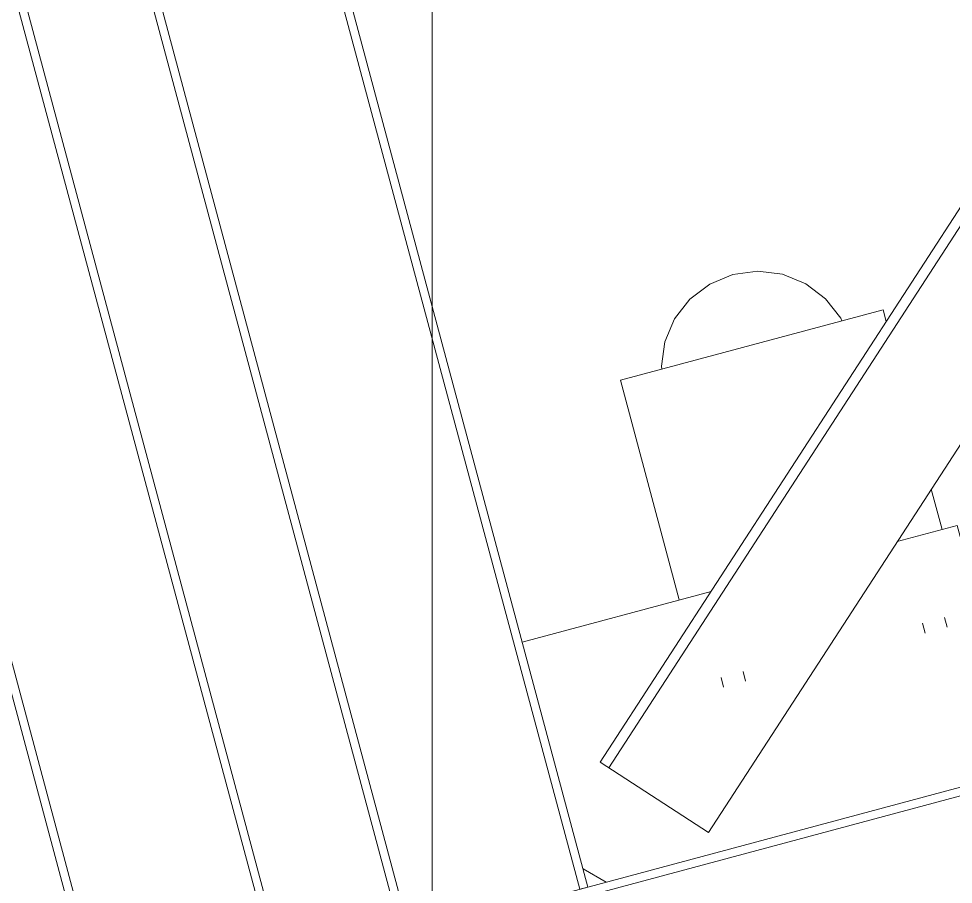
# Model space of a CAD drawing. Header units: millimetres. Extents: x -753 to 90, y 56274 to 56868.
# Drawn here: x -399.03 to -384.25, y 56714.54 to 56728.24 of the extents above; entities that cross this region are included whole.
import ezdxf

# ---------------------------------------------------------------- set-up
doc = ezdxf.new("R2010")
doc.units = ezdxf.units.MM
doc.linetypes.add('XKITLINE00', pattern=[0])
doc.linetypes.add('XKITLINE02', pattern=[4, 2, -2])
for name, color, linetype, lineweight in [('Grelha', 4, 'Continuous', 0), ('Parafuso', 3, 'Continuous', 0), ('Peça', 2, 'Continuous', 0)]:
    doc.layers.add(name, color=color, linetype=linetype, lineweight=lineweight)

# ---------------------------------------------------------------- blocks, each defined once
blk = doc.blocks.new('*A395')
at = {"layer": 'Parafuso', "color": 7, "linetype": 'XKITLINE02', "lineweight": 0}
for p, q in [((-384.694, 56718.519), (-384.736, 56718.674)), ((-384.346, 56718.612), (-384.388, 56718.767)), ((-387.882, 56717.665), (-387.923, 56717.819)), ((-387.534, 56717.758), (-387.575, 56717.913))]:
    blk.add_line(p, q, dxfattribs=at)
blk = doc.blocks.new('*A396')
at = {"layer": 'Parafuso', "color": 7, "linetype": 'XKITLINE02', "lineweight": 0}
for p, q in [((-384.694, 56718.519), (-384.736, 56718.674)), ((-384.346, 56718.612), (-384.388, 56718.767)), ((-387.882, 56717.665), (-387.923, 56717.819)), ((-387.534, 56717.758), (-387.575, 56717.913))]:
    blk.add_line(p, q, dxfattribs=at)
blk = doc.blocks.new('*A628')
at = {"layer": 'Grelha', "color": 7, "linetype": 'XKITLINE00', "lineweight": 0}
blk.add_line((-392.488, 56499.327), (-392.488, 56831.55), dxfattribs=at)
blk = doc.blocks.new('*A1311')
at = {"layer": 'Peça', "color": 1, "linetype": 'XKITLINE00', "lineweight": 0}
for p, q in [((-393.138, 56713.668), (-383.13, 56716.35)), ((-393.104, 56713.541), (-383.095, 56716.222))]:
    blk.add_line(p, q, dxfattribs=at)
blk = doc.blocks.new('*A1379')
at = {"layer": 'Peça', "color": 1, "linetype": 'XKITLINE00', "lineweight": 0}
for p, q in [((-377.144, 56736.046), (-389.832, 56716.475)), ((-389.699, 56716.389), (-377.011, 56735.96)), ((-375.432, 56734.936), (-377.144, 56736.046)), ((-375.432, 56734.936), (-388.12, 56715.365)), ((-388.12, 56715.365), (-389.832, 56716.475))]:
    blk.add_line(p, q, dxfattribs=at)
blk = doc.blocks.new('*A1380')
at = {"layer": 'Peça', "color": 1, "linetype": 'XKITLINE00', "lineweight": 0}
for p, q in [((-385.137, 56719.967), (-384.188, 56720.221)), ((-384.188, 56720.221), (-383.149, 56716.345)), ((-391.067, 56718.378), (-388.079, 56719.179)), ((-390.105, 56714.791), (-389.738, 56714.579))]:
    blk.add_line(p, q, dxfattribs=at)
blk = doc.blocks.new('*A1385')
at = {"layer": 'Peça', "color": 1, "linetype": 'XKITLINE00', "lineweight": 0}
for p, q in [((-399.593, 56730.491), (-399.466, 56730.525)), ((-394.955, 56713.181), (-399.593, 56730.491)), ((-394.828, 56713.216), (-399.466, 56730.525)), ((-402.402, 56729.738), (-402.275, 56729.772)), ((-397.637, 56712.463), (-402.275, 56729.772)), ((-397.764, 56712.429), (-402.402, 56729.738)), ((-394.955, 56713.181), (-394.828, 56713.216)), ((-397.764, 56712.429), (-397.637, 56712.463))]:
    blk.add_line(p, q, dxfattribs=at)
blk = doc.blocks.new('*A1386')
at = {"layer": 'Peça', "color": 1, "linetype": 'XKITLINE00', "lineweight": 0}
for p, q in [((-394.793, 56731.777), (-394.666, 56731.811)), ((-390.155, 56714.468), (-394.793, 56731.777)), ((-390.028, 56714.502), (-394.666, 56731.811)), ((-397.602, 56731.024), (-397.475, 56731.058)), ((-392.964, 56713.715), (-397.602, 56731.024)), ((-392.837, 56713.749), (-397.475, 56731.058)), ((-390.155, 56714.468), (-390.028, 56714.502)), ((-392.964, 56713.715), (-392.837, 56713.749))]:
    blk.add_line(p, q, dxfattribs=at)
blk = doc.blocks.new('*A1721')
at = {"layer": 'Peça', "color": 1, "linetype": 'XKITLINE00', "lineweight": 0}
for p, q in [((-388.103, 56724.041), (-387.736, 56724.193)), ((-387.736, 56724.193), (-387.343, 56724.245)), ((-387.343, 56724.245), (-386.95, 56724.196)), ((-386.95, 56724.196), (-386.585, 56724.047)), ((-388.418, 56723.802), (-388.103, 56724.041)), ((-386.585, 56724.047), (-386.271, 56723.81)), ((-388.661, 56723.491), (-388.418, 56723.802)), ((-386.271, 56723.81), (-386.031, 56723.501)), ((-388.814, 56723.129), (-388.661, 56723.491)), ((-386.031, 56723.501), (-386.013, 56723.459)), ((-388.867, 56722.741), (-388.814, 56723.129)), ((-388.861, 56722.696), (-388.867, 56722.741))]:
    blk.add_line(p, q, dxfattribs=at)
blk = doc.blocks.new('*A1722')
at = {"layer": 'Peça', "color": 1, "linetype": 'XKITLINE00', "lineweight": 0}
for p, q in [((-389.514, 56722.521), (-385.361, 56723.634)), ((-385.361, 56723.634), (-385.311, 56723.449)), ((-388.583, 56719.044), (-389.514, 56722.521)), ((-384.429, 56720.157), (-384.6, 56720.795))]:
    blk.add_line(p, q, dxfattribs=at)

msp = doc.modelspace()

# ---------------------------------------------------------------- block references
at = {"lineweight": 0}
for name in ['*A628', '*A1311', '*A1379', '*A1386', '*A1385', '*A1721', '*A1722', '*A1380', '*A395', '*A396']:
    msp.add_blockref(name, (0, 0), dxfattribs=at)

doc.saveas('drawing.dxf')
